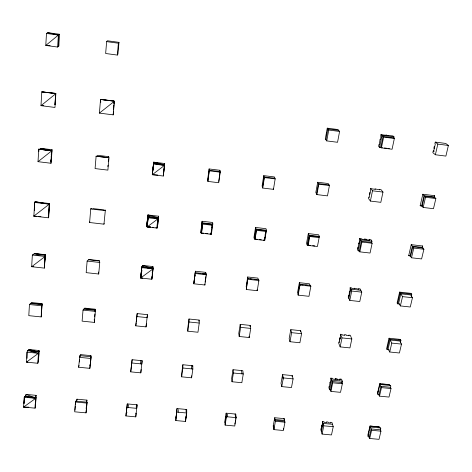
<?xml version="1.0" encoding="UTF-8"?>
<svg xmlns="http://www.w3.org/2000/svg" width="472" height="472" viewBox="0 0 472 472"><rect width="100%" height="100%" fill="white"/><g stroke="black" fill="none" stroke-linecap="round" stroke-linejoin="round"><path stroke-width="0.71" d="M37.919 361.021L38.421 361.534L38.456 353.298L39.064 351.605L27.683 350.478L27.028 352.171L26.438 362.148L37.813 363.263L38.421 361.534L39.064 351.605L31.813 351.203M38.497 353.375L38.468 359.475L38.875 353.262M181.667 376.833L182.853 368.012L182.87 364.744L192.782 365.729L192.841 368.998L191.62 377.806L181.667 376.833L181.696 373.511L182.87 364.744M38.421 361.534L38.433 360.071M38.468 355.681L38.492 353.487M50.994 163.253L51.802 150.78L38.763 149.187L38.02 161.684L50.994 163.253L51.489 151.978M178.204 412.221L178.245 409.566M175.802 420.558L177 408.569L186.711 409.484L186.723 413.018L185.549 421.461L175.802 420.558L177 408.569M23.995 403.442L24.497 396.356L36.014 397.43L35.087 408.156L23.6 407.094L24.184 397.229L35.724 398.309L35.087 408.156M44.374 268.108L45.259 254.679L34.527 253.493L32.35 255.045L31.659 266.727L44.374 268.108L45.259 254.679M34.391 210.429L34.668 202.453L35.017 201.851L49.613 203.544L48.404 217.798L33.866 216.135L34.668 202.453L49.294 204.146L49.613 203.544L49.342 204.984M378.957 394.869L377.924 394.68L377.759 392.185L379.718 383.665L389.217 384.603L390.863 386.125L390.427 387.288L391.011 388.55L388.999 397.07L379.506 396.144L378.957 394.869L380.922 386.35L379.718 383.665L380.945 383.96M44.999 257.187L44.48 264.81M155.925 227.699L157.353 227.864L157.908 218.188L158.509 217.734L158.663 216.211L147.96 214.966L146.639 226.637L150.214 227.044M34.515 210.477L34.68 207.603M29.447 304.517L28.792 315.65L41.194 316.924L42.085 303.655L31.589 302.558L29.447 304.517L41.914 305.815L41.194 316.924M24.078 403.389L24.284 399.873M46.492 33.453L45.778 45.448L57.619 47.041L58.77 46.132L59.537 34.267L47.749 32.662L46.492 33.453L58.386 35.07L59.537 34.267M369.204 437.107L368.201 436.848L368.083 434.228L369.965 426.051L379.281 426.924L380.845 428.611L380.408 429.809L380.951 431.16L379.022 439.338L369.712 438.476L369.204 437.107L371.086 428.936L369.965 426.051L379.281 426.924M26.001 395.849L26.09 394.409L36.143 395.353L35.376 407.265L35.329 402.97M57.619 47.041L58.386 35.07L47.749 32.662M37.813 363.263L38.456 353.298L27.683 350.478L28.19 351.003L28.78 349.486L39.052 350.501L38.964 351.882M50.905 159.925L50.811 161.365L50.946 159.955M51.23 154.881L51.419 152.002M41.294 312.901L41.577 308.564M41.76 305.679L42.085 303.655M44.616 262.709L44.982 257.098M51.359 160.486L52.062 149.724L40.822 148.35L40.226 149.181M55.342 99.049L54.976 104.695L55.708 93.403L41.79 91.857L40.981 105.669L54.953 107.445L55.849 93.668L41.79 91.857L55.708 93.403L55.478 96.931M48.404 217.798L49.294 204.146L35.017 201.851L36.137 202.299M113.186 114.861L114.413 101.226L100.548 99.439L99.397 113.109L113.186 114.861L113.439 111.309M113.54 109.893L113.835 105.628M152.114 276.203L151.854 279.235L140.638 278.014L141.883 266.78L153.129 268.019L151.943 278.356L151.624 277.99M152.226 274.769L152.45 271.896M104.153 223.522L103.964 224.165L89.609 222.518L90.742 208.96L90.96 208.353L92.27 208.919M83.031 310.098L82.104 321.137L94.353 322.4L95.344 311.384L95.073 309.189L84.7 308.11L83.031 310.098L95.344 311.384M87.137 261.075L86.164 272.645L98.719 274.008L99.751 262.462L99.421 260.644L88.825 259.476L87.137 261.075L99.751 262.462M75.502 402.026L74.676 411.808L86.034 412.858L87.096 402.215L75.715 401.147L75.502 402.026L86.907 403.094L87.096 402.215M96.123 156.202L95.079 168.581L107.881 170.126L108.991 157.772L96.123 156.202L108.991 157.772M74.948 410.215L75.302 406.032M75.42 404.634L75.715 401.147M78.612 367.24L79.88 355.646L91.125 356.755L89.845 368.337L78.612 367.24L79.048 365.511M79.343 361.983L79.526 359.87M79.762 357.05L79.88 355.646M106.648 41.624L105.645 53.495L117.327 55.065L117.935 54.091L118.985 42.35L107.356 40.769L106.648 41.624L118.383 43.218L118.985 42.35M76.865 400.61L76.983 399.188L86.925 400.12L86.606 403.672M80.641 356.006L80.759 354.631L90.907 355.64L90.789 357.009M117.327 55.065L118.383 43.218M86.158 408.646L86.287 407.224M90.358 361.8L90.541 359.747M94.943 310.623L95.073 309.189M107.852 166.61L107.976 165.194M108.294 161.636L108.489 159.507M108.613 158.085L108.743 156.663L97.651 155.306L97.291 156.161M89.845 368.337L91.125 356.755M86.034 412.858L86.907 403.094M94.353 322.4L94.465 319.101M94.66 316.907L94.925 313.974M95.12 311.774L95.255 310.31L83.798 309.113M113.634 105.61L113.534 106.755L113.77 105.533M113.988 103.769L114.413 101.226L100.548 99.439L100.772 102.235M103.964 224.165L105.368 210.022L104.312 210.317M51.206 157.129L51.802 150.78L38.763 149.187L38.922 151.347M164.563 164.769L153.553 163.424L152.303 174.693L163.288 176.021L164.563 164.769L153.736 162.173L152.391 174.056L153.736 162.173L164.687 163.513L163.353 175.383M147.24 226.182L147.14 226.943L157.831 218.931L157.908 218.188L148.243 217.067L147.14 226.943L156.792 228.053L156.869 227.292L157.353 227.864L158.509 217.734L147.96 214.966L146.639 226.637L147.24 226.182L148.243 217.067L147.748 216.489L158.509 217.734L148.243 217.067L146.639 226.637L147.96 214.966M142.756 278.079L140.638 278.014L141.883 266.78L142.208 267.152L142.444 265.388L152.91 266.538L152.733 268.308L151.329 268.155M136.78 316.541L147.111 317.615L147.411 314.659L137.169 313.591L135.765 325.833L146.049 326.895L146.361 323.875M131.7 362.968L141.812 363.965L142.149 360.714L132.119 359.717L130.732 371.865L140.798 372.845L141.14 369.541M136.196 407.401L136.479 404.769M126.838 407.424L136.738 408.351L137.11 404.828L127.287 403.908L125.906 415.944L135.765 416.859L136.142 413.283L135.511 413.23M140.508 363.835L140.857 360.584M141.376 274.769L141.222 276.155L141.388 274.698M126.195 413.608L127.287 403.908M132.119 359.717L130.732 371.865M136.29 321.638L137.169 313.591M142.22 267.453L142.444 265.388L152.733 268.308L153.129 268.019L151.854 279.235M153.736 162.173L152.303 174.693L157.825 175.035M113.699 105.315L113.534 106.755L113.722 105.403M141.712 271.831L141.877 270.403M142.202 267.535L142.444 265.388M41.914 305.815L41.855 304.233L31.341 303.136M156.792 228.053L157.908 218.188M135.765 416.859L137.11 404.828M140.798 372.845L142.149 360.714M146.049 326.895L147.411 314.659M152.202 272.733L152.362 271.359M152.674 268.603L152.91 266.538M157.353 227.864L158.663 216.211M163.288 176.021L164.687 163.513M128.118 407.542L128.443 404.899M125.906 415.944L126.36 412.38L126.992 412.434M135.765 325.833L136.16 322.824M189.001 319.007L187.773 328.158L187.791 331.197L197.951 332.241L199.231 323.043L199.119 320.063L189.001 319.007L189.03 321.981L187.791 331.197M205.851 274.149L205.739 272.362L195.402 271.223L193.791 283.796L204.872 285L206.305 274.733L206.246 273.86L195.148 272.639L193.791 283.796M210.005 233.911L211.415 234.071L212.813 224.035L212.66 222.483L202.093 221.256L200.836 232.855L203.662 233.18M209.096 168.952L207.692 179.431L207.887 181.413L218.731 182.723L220.2 172.186L219.905 170.274L209.096 168.952L209.302 170.852L207.887 181.413M175.914 418.216L176.823 411.419M194.535 279.872L194.718 278.498M194.995 276.439L195.178 275.07M200.836 232.855L202.093 221.256M207.822 180.764L209.238 170.233L220.1 171.56L218.737 181.372M202.659 223.374L202.706 224.129L212.276 225.238L212.199 224.483L202.659 223.374L201.491 233.18L211.019 234.277L212.359 224.625M201.491 233.18L202.706 224.129M211.527 229.339L211.019 234.277M211.721 227.952L212.199 224.483M186.635 410.026L186.711 409.484M192.629 366.862L192.782 365.729M198.954 321.249L199.119 320.063M205.55 273.725L205.739 272.362M219.71 171.666L219.905 170.274M185.702 418.575L185.998 416.452M186.18 415.118L186.47 413.024M185.702 419.472L186.57 413.218M205.108 282.055L205.869 276.592M206.057 275.229L206.246 273.86M113.976 104.306L114.413 101.226L99.397 113.109M141.376 272.857L140.756 277.135L141.771 267.636L153.04 268.875L140.638 278.014M141.582 271.43L141.789 270.002M226.147 413.183L224.825 421.52L225.126 425.113L234.755 426.004L236.13 417.632L235.746 414.08L226.147 413.183L226.454 416.729L225.126 425.113M233.026 369.712L231.652 378.408L232.006 381.748L241.835 382.709L243.269 373.971L242.82 370.685L233.026 369.712L233.398 372.998L232.006 381.748M240.207 324.358L238.767 333.433L239.192 336.489L249.228 337.527L250.72 328.406L250.201 325.403L240.207 324.358L240.637 327.356L239.192 336.489M258.308 279.92L257.913 278.114L247.706 276.987L246.201 286.469L246.531 288.315M263.405 240.042L264.798 240.201L266.426 230.253L265.972 228.678L255.541 227.463L253.971 237.381L254.355 238.997L257.14 239.322M263.742 175.643L262.102 186.021L262.751 188.051L273.459 189.343L275.164 178.9L274.409 176.947L263.742 175.643L264.408 177.59L262.751 188.051M247.747 278.427L246.295 289.501L257.24 290.687L258.904 280.515L258.709 279.636L247.747 278.427L246.295 289.501M225.061 422.77L226.129 416.033M254.355 238.997L255.936 229.032L255.541 227.463M262.538 187.384L264.19 176.953L274.916 178.263M256.385 229.604L255.151 239.339L264.562 240.419L266.025 231.463L265.807 230.696L256.385 229.604L255.151 239.339M113.54 107.067L113.77 105.634M235.658 414.623L235.746 414.08M250.012 326.577L250.201 325.403M264.574 238.26L264.798 236.885M265.022 235.51L265.246 234.136M265.47 232.761L265.807 230.696M235.758 416.929L235.847 416.392M234.838 424.027L235.068 422.647M235.28 421.325L235.516 419.891M235.723 418.629L235.941 417.277M258.473 281.088L258.709 279.636M327.261 128.16L325.296 138.915L326.742 140.904L337.551 142.284L339.586 131.44L338.005 129.546L327.261 128.16L328.73 130.042L339.586 131.44M273.217 426.009L274.722 417.738L284.215 418.629L284.958 422.192L283.401 430.499L273.878 429.62L273.217 426.009L273.825 426.068M282.592 374.62L281.017 383.246L281.755 386.603L291.466 387.553L293.094 378.892L292.274 375.582L282.592 374.62L283.342 377.924L281.755 386.603M290.799 329.645L289.153 338.642L289.973 341.722L299.885 342.743L301.584 333.704L300.676 330.677L290.799 329.645L291.631 332.666L289.973 341.722M310.128 285.619L309.455 283.79L299.366 282.681L297.649 292.079L298.056 293.324M309.437 235.758L309.774 236.531L319.101 237.611L318.742 236.832L309.437 235.758L307.815 244.626L308.139 245.422L317.432 246.49L319.361 236.389L318.624 234.79L308.322 233.593L306.529 243.422L307.195 245.068L310.635 245.458M317.691 182.245L315.815 192.535L316.907 194.6L327.479 195.88L329.426 185.531L328.217 183.537L317.691 182.245L318.806 184.233L316.907 194.6M325.928 139.783L327.898 128.974L338.695 130.366M299.702 284.144L297.856 294.227L298.151 295.136L308.959 296.31L310.859 286.227L310.529 285.336L299.702 284.144L299.997 285.029L298.151 295.136M299.738 285.855L299.986 284.504L299.366 282.681M307.195 245.068L309.007 235.192L308.322 233.593M316.553 193.921L318.441 183.584L329.031 184.882M273.878 429.62L275.4 421.301L274.722 417.738M326.742 140.904L328.73 130.042M308.139 245.422L309.774 236.531M283.501 419.106L283.601 418.57M284.215 418.629L284.669 421.832M292.062 376.697L292.274 375.582M300.457 331.84L300.676 330.677M420.168 205.739L421.655 205.792L423.166 207.45L433.473 208.695L435.868 198.541L434.275 196.936L434.511 195.668L422.818 194.234L420.168 205.739L422.351 206.004M422.416 247.357L422.676 246L411.224 244.667L408.693 255.671L410.115 255.859L411.519 257.789L421.608 258.945L423.897 249.24L422.416 247.357L412.345 246.189L411.224 244.667M339.928 379.04L340.188 379.777L332.736 379.04L332.483 378.302L330.854 378.137L330.801 380.343L330.276 382.892L330.028 382.149L329.426 387.005L329.179 386.255L328.884 387.707L329.527 389.677L330.5 390.132L330.919 391.4L340.518 392.338L342.342 383.748L341.893 382.497L342.253 381.14L341.551 379.199L339.928 379.04L339.722 380.013M369.275 239.564L369.611 240.1L361.682 239.174L361.363 238.643L359.629 238.443L359.286 240.106L359.599 240.643L359.003 243.546L358.685 243.009L358.036 248.231L357.723 247.682L357.381 249.334L358.207 250.779L359.316 250.933L359.847 251.865L370.06 253.033L372.137 243.245L371.564 242.337L371.895 241.168L371.004 239.764L369.275 239.564L369.039 240.673M393.683 138.29L393.978 136.88L392.94 135.93L383.246 134.986L381.057 134.396L380.68 136.219L381.051 136.585L380.397 139.765L380.025 139.399L379.341 144.898L378.969 144.52L378.597 146.332L379.565 147.329L382.361 147.689M322.541 421.537L322.488 423.496L321.314 429.207L321.107 428.487L320.854 429.732L322.069 434.075L331.486 434.942L333.232 426.7L331.91 422.416L330.488 422.281L330.701 422.989L328.211 422.759L327.999 422.045L326.465 421.903L326.671 422.611L324.175 422.381L323.969 421.667L322.541 421.537L323.78 425.821L322.069 434.075M340.766 338.099L339.775 337.999L339.716 340.07M340.548 334.264L340.507 336.229L339.226 342.436L338.984 341.822L338.707 343.173L340.147 346.891L349.941 347.905L351.841 338.937L350.295 335.285L348.808 335.126L349.068 335.734L346.472 335.462L346.224 334.854L344.625 334.689L344.873 335.291L342.277 335.02L342.035 334.418L340.548 334.264L342.005 337.911L340.147 346.891M350.141 287.761L350.106 289.725L348.767 296.209L348.513 295.655L348.218 297.065L349.776 300.422L359.782 301.514L361.764 292.144L360.089 288.858L358.572 288.693L358.85 289.236L354.301 288.221L354.566 288.764L351.917 288.469L351.658 287.926L350.141 287.761L351.723 291.041L349.776 300.422M370.644 188.363L370.319 189.921L370.626 190.322L369.163 197.414L368.862 196.995L368.543 198.541L370.378 201.066L380.815 202.329L382.987 192.08L381.022 189.638L379.441 189.443L379.765 189.844L374.986 188.894L375.299 189.302L372.538 188.959L370.644 188.363L372.508 190.8L382.987 192.08M321.385 431.62L323.084 423.402L332.489 424.281M348.897 298.528L350.826 289.188L360.82 290.286M330.5 390.132L332.276 381.547L330.854 378.137M359.316 250.933L361.34 241.151L359.629 238.443M394.35 138.497L383.636 137.116L382.998 136.502L393.683 137.883L394.35 138.497L392.073 149.235L381.406 147.872L380.78 147.229L382.998 136.502L381.057 134.396M330.919 391.4L332.701 382.798L332.276 381.547L341.893 382.497M359.847 251.865L361.882 242.053L361.34 241.151L371.564 242.337M370.378 201.066L372.508 190.8M381.406 147.872L383.636 137.116M335.126 379.559L335.327 378.585L337.085 378.756L337.344 379.494M341.817 383.193L342.253 381.14L331.509 380.078L329.527 389.677L330.949 389.819M371.606 242.537L371.895 241.168L360.461 239.841L358.207 250.779L359.629 250.945M86.5 402.085L86.925 400.12M89.875 365.576L90.111 364.537M400.409 342.406L400.899 340.318L400.403 339.409L389.022 338.217L386.621 348.661L387.087 349.587L389.217 349.811M411.277 296.245L411.755 294.198L411.218 293.377L399.607 292.097L397.105 302.994L397.607 303.838L399.778 304.074M387.087 349.587L389.494 339.126L389.022 338.217M397.607 303.838L400.114 292.917L399.607 292.097M433.207 151.052L432.842 152.651L435.361 154.751L445.887 156.096L448.4 145.459L445.739 143.447L435.267 142.096L434.895 143.706L435.32 144.043L433.626 151.394L433.207 151.052L434.269 151.188M367.965 436.216L370.089 427.001L380.591 427.986M377.665 394.085L379.877 384.485L390.586 385.541M390.185 340.029L388.149 348.879L389.724 352L399.406 352.997L401.501 344.106L399.831 341.038L390.185 340.029L391.784 343.097L389.724 352M400.817 293.861L398.692 303.101L400.38 305.927L410.262 307.001L412.457 297.714L410.664 294.941L400.817 293.861L402.533 296.628L400.38 305.927M90.559 357.168L90.907 355.64M421.655 205.792L423.992 195.679L422.818 194.234M410.587 256.508L412.823 246.821L422.912 247.989M422.163 206.352L424.505 196.216L434.806 197.479M369.712 438.476L371.611 430.287L371.086 428.936L380.408 429.809M379.506 396.144L381.482 387.606L380.922 386.35L390.427 387.288M411.519 257.789L413.767 248.065L412.345 246.189L410.115 255.859L408.693 255.671M423.166 207.45L425.52 197.278L423.992 195.679L434.275 196.936M435.361 154.751L437.827 144.096L435.267 142.096M422.192 248.06L422.676 246M434.004 197.821L434.511 195.668M76.511 401.153L76.983 399.188M80.37 356.159L80.759 354.631M393.683 137.883L393.978 136.88L382.043 135.34L379.565 147.329L380.78 147.229M103.787 210.465L103.976 209.857L93.137 208.594M35.152 405.277L35.518 402.622M35.276 397.967L36.143 395.353M89.609 222.518L89.828 221.881M28.751 407.165L23.6 407.094L23.913 406.203M25.158 397.023L26.09 394.409L34.621 397.713M39.052 350.501L38.503 352.018L39.064 351.605M108.43 157.524L108.743 156.663M41.247 313.62L41.477 313.03M368.083 434.228L368.962 432.328M377.759 392.185L378.343 390.946M36.698 216.335L33.866 216.135L34.214 215.509M38.763 149.187L51.513 150.562L52.062 149.724M55.849 93.668L40.981 105.669L43.778 105.474M38.02 161.684L51.802 150.78M33.866 216.135L49.294 204.146L48.722 217.173L48.274 216.028M152.303 174.693L164.51 165.377L153.553 163.424M23.6 407.094L35.724 398.309L24.497 396.356M33.795 266.409L31.659 266.727L45.129 256.455L32.35 255.045L45.117 254.998L34.527 253.493M398.958 339.628L400.403 339.409M27.848 362.077L26.438 362.148L38.456 353.298L27.028 352.171L27.075 358.366M147.14 226.943L150.615 227.067M28.054 397.129L29.5 397.188M33.123 397.324L36.014 397.43M50.109 45.678L45.778 45.448L58.386 35.07L58.77 46.132M148.833 226.778L150.291 226.867M382.255 384.155L389.217 384.603M38.108 216.43L40.94 216.63M145.116 267.382L142.933 267.211L144.314 267.382M147.305 267.553L153.129 268.019M127.228 404.451L127.859 404.516M275.678 419.573L283.973 420.346M275.849 420.463L283.542 421.183M176.941 412.103L186.723 413.018M226.454 416.729L236.13 417.632M275.4 421.301L284.958 422.192M323.78 425.821L333.232 426.7M371.611 430.287L380.951 431.16M175.879 416.977L176.498 417.03M79.444 357.345L90.736 358.454M182.853 368.012L192.841 368.998M233.398 372.998L243.269 373.971M283.342 377.924L293.094 378.892M332.701 382.798L342.342 383.748M381.482 387.606L391.011 388.55M189.03 321.981L199.231 323.043M240.637 327.356L250.72 328.406M291.631 332.666L301.584 333.704M342.005 337.911L351.841 338.937M391.784 343.097L401.501 344.106M389.494 339.126L400.899 340.318M84.541 308.688L94.925 309.774M30.432 303.543L42.037 304.753M100.548 99.439L113.74 100.89L114.023 102.436M400.114 292.917L411.755 294.198M34.373 253.812L45.117 254.998M88.724 259.801L99.332 260.969M147.117 267.689L148.521 267.848M198.228 273.312L200.305 273.542M202.388 273.772L204.464 273.996M250.095 279.017L251.464 279.17M254.886 279.542L256.255 279.695M301.431 284.663L302.882 284.822M305.779 285.141L307.231 285.3M195.172 273.506L206.305 274.733M247.912 279.306L258.904 280.515M299.997 285.029L310.859 286.227M351.723 291.041L361.764 292.144M402.533 296.628L412.457 297.714M90.742 208.96L105.185 210.636M202.187 222.802L212.813 224.035M255.936 229.032L266.426 230.253M309.007 235.192L319.361 236.389M361.882 242.053L372.137 243.245M413.767 248.065L423.897 249.24M148.137 217.804L157.831 218.931L148.243 217.067M256.579 230.371L266.025 231.463M152.356 227.292L153.783 227.457M205.774 233.422L207.892 233.664M259.228 239.558L261.317 239.8M312.7 245.7L314.765 245.936M153.465 164.032L164.51 165.377M209.302 170.852L220.2 172.186M264.408 177.59L275.164 178.9M318.806 184.233L329.426 185.531M425.52 197.278L435.868 198.541M384.456 147.954L386.55 148.22M387.949 148.403L389.347 148.58M437.827 144.096L448.4 145.459M35.017 201.851L40.598 202.765M41.99 202.989L43.383 203.22M37.601 202.146L41.152 202.771M141.883 266.78L153.04 268.875M40.822 148.35L51.513 150.562M28.78 349.486L37.807 351.841M434.671 146.857L434.252 146.521L433.851 148.249L434.269 148.591M388.362 135.647L386.025 135.039L386.409 135.399M326.677 132.986L326.435 132.667L326.358 134.75M370.066 193.036L369.765 192.629L369.417 194.299L369.723 194.712M366.585 239.746L366.254 239.215L364.384 238.997L364.714 239.528M349.593 292.209L349.333 291.661L349.28 293.737M339.775 337.999L340.017 338.607M273.217 188.676L273.459 189.343M335.327 378.585L335.586 379.323M322.04 425.679L321.833 424.971L321.762 427.03M264.509 239.115L264.798 240.201M282.386 375.736L283.135 379.051M257.051 289.79L257.24 290.687M283.412 428.523L283.601 429.431M274.627 418.275L275.129 420.941M247.706 276.987L248.042 278.793M273.571 425.844L274.073 428.552M249.027 336.3L249.228 337.527M94.176 319.579L94.335 320.571M241.558 370.555L241.994 373.848M235.127 414.021L235.41 416.682M211.273 232.472L211.415 234.071M227.463 414.18L227.705 416.847M41.288 314.116L41.365 315.107M98.565 272.025L98.719 274.008M204.824 284.109L204.872 285M195.402 271.223L195.455 273.005M194.116 280.787L194.169 282.616M191.508 365.599L191.555 368.874M191.591 375.812L191.62 377.806M186.086 409.425L186.092 412.068M185.549 420.021L185.549 421.461"/></g></svg>
